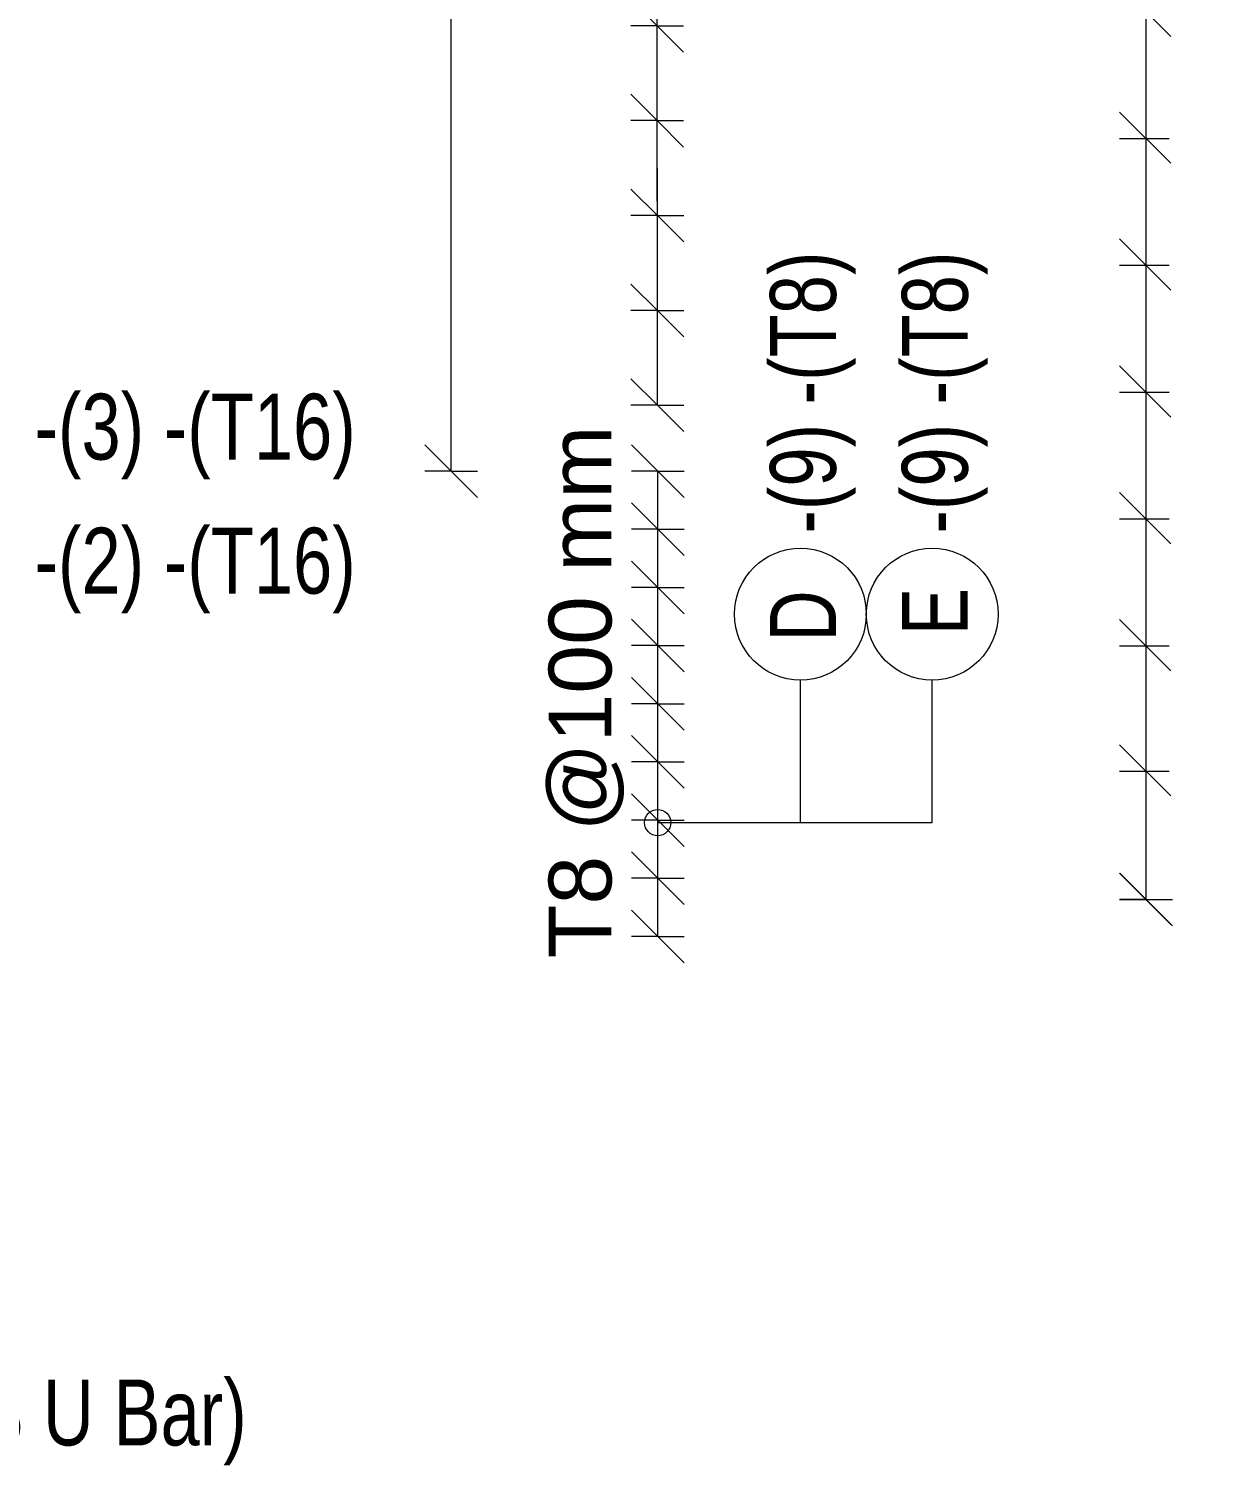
# Model space of a CAD drawing. Header units: millimetres. Extents: x -12508 to 11584, y -2169 to 13538.
# Drawn here: x -7772 to -5980, y -2153 to 26 of the extents above; entities that cross this region are included whole.
import ezdxf

# ---------------------------------------------------------------- set-up
doc = ezdxf.new("R2010")
doc.units = ezdxf.units.MM
for name, color, linetype, lineweight in [('A-ANNO-DIMS', 211, 'Continuous', 9), ('A-ANNO-DIMS-40', 211, 'Continuous', 9), ('A-DETL-MBND', 5, 'Continuous', 18), ('S-RBAR-IDEN', 171, 'Continuous', 9)]:
    doc.layers.add(name, color=color, linetype=linetype, lineweight=lineweight)
doc.styles.add('Arial_1', font='arial.ttf', dxfattribs={"height": 95.25})
doc.styles.add('Nirmala UI Semilight', font='NirmalaS.ttf', dxfattribs={"width": 0.8, "height": 100})
doc.styles.add('Nirmala UI Semilight_1', font='NirmalaS.ttf', dxfattribs={"height": 100})
doc.dimstyles.new('Arrow_Filled_-_2_5_NI_UI', dxfattribs={"dimscale": 304.8, "dimtxt": 104.736395, "dimasz": 0.262467, "dimexe": 0.131234, "dimexo": 0.0625, "dimgap": 0.131234, "dimtad": 1, "dimdec": 4, "dimzin": 0, "dimdsep": 46, "dimtxsty": 'Nirmala UI Semilight_1', "dimblk1": 'OBLIQUE', "dimblk2": 'OBLIQUE', "dimsah": 1, "dimcen": 0.09, "dimazin": 0, "dimtfac": 1, "dimtdec": 4, "dimtix": 1, "dimtmove": 0, "dimatfit": 3, "dimfxl": 0.131234, "dimfxlon": 1, "dimtvp": 1, "dimtolj": 1, "dimtzin": 0, "dimarcsym": 2})
doc.dimstyles.new('Arrow_Filled_-_2_5_NI_UI_2', dxfattribs={"dimscale": 304.8, "dimtxt": 104.736395, "dimasz": 0.262467, "dimexe": 0.131234, "dimexo": 0.0625, "dimgap": 0.131234, "dimtad": 1, "dimdec": 4, "dimzin": 0, "dimdsep": 46, "dimtxsty": 'Arial_1', "dimblk1": 'OBLIQUE', "dimblk2": 'OBLIQUE', "dimsah": 1, "dimcen": 0.09, "dimazin": 0, "dimtfac": 1, "dimtdec": 4, "dimtix": 1, "dimtmove": 0, "dimatfit": 3, "dimfxl": 0.131234, "dimfxlon": 1, "dimtvp": 1, "dimtolj": 1, "dimtzin": 0, "dimarcsym": 2})

# ---------------------------------------------------------------- blocks, each defined once
blk = doc.blocks.new('DIMBLOCK11-Elevation Front 1')
at = {"layer": 'A-ANNO-DIMS-40'}
for p, q in [((-6818.8, -401.2), (-6858.8, -361.2)), ((-6818.8, -401.2), (-6858.8, -401.2)), ((-6818.8, -545.1), (-6818.8, -401.2)), ((-6818.8, -401.2), (-6778.8, -441.2)), ((-6818.8, -401.2), (-6778.8, -401.2)), ((-6818.8, -545.1), (-6858.8, -505.1)), ((-6818.8, -545.1), (-6858.8, -545.1)), ((-6818.8, -545.1), (-6778.8, -585.1)), ((-6818.8, -545.1), (-6778.8, -545.1))]:
    blk.add_line(p, q, dxfattribs=at)
blk = doc.blocks.new('_Oblique')
at = {"color": 0, "linetype": 'ByBlock', "lineweight": -2}
blk.add_line((-0.5, -0.5), (0.5, 0.5), dxfattribs=at)
blk = doc.blocks.new('DIMBLOCK12-Elevation Front 1')
at = {"layer": 'A-ANNO-DIMS-40'}
for p, q in [((-6818.8, -257.2), (-6858.9, -217.2)), ((-6818.8, -257.2), (-6858.9, -257.2)), ((-6818.8, -401.2), (-6818.8, -257.2)), ((-6818.8, -257.2), (-6778.8, -297.2)), ((-6818.8, -257.2), (-6778.8, -257.2)), ((-6818.8, -401.2), (-6858.8, -361.2)), ((-6818.8, -401.2), (-6858.8, -401.2)), ((-6818.8, -401.2), (-6778.8, -441.2)), ((-6818.8, -401.2), (-6778.8, -401.2))]:
    blk.add_line(p, q, dxfattribs=at)
blk = doc.blocks.new('DIMBLOCK13-Elevation Front 1')
at = {"layer": 'A-ANNO-DIMS-40'}
for p, q in [((-6818.9, -113.3), (-6858.9, -73.3)), ((-6818.9, -113.3), (-6858.9, -113.3)), ((-6818.8, -257.2), (-6818.9, -113.3)), ((-6818.9, -113.3), (-6778.9, -153.3)), ((-6818.9, -113.3), (-6778.9, -113.3)), ((-6818.8, -257.2), (-6858.9, -217.2)), ((-6818.8, -257.2), (-6858.9, -257.2)), ((-6818.8, -257.2), (-6778.8, -297.2)), ((-6818.8, -257.2), (-6778.8, -257.2))]:
    blk.add_line(p, q, dxfattribs=at)
blk = doc.blocks.new('DIMBLOCK14-Elevation Front 1')
at = {"layer": 'A-ANNO-DIMS-40'}
for p, q in [((-6818.9, 30.7), (-6858.9, 70.7)), ((-6818.9, 30.7), (-6858.9, 30.7)), ((-6818.9, -113.3), (-6818.9, 30.7)), ((-6818.9, 30.7), (-6778.9, -9.3)), ((-6818.9, 30.7), (-6778.9, 30.7)), ((-6818.9, -113.3), (-6858.9, -73.3)), ((-6818.9, -113.3), (-6858.9, -113.3)), ((-6818.9, -113.3), (-6778.9, -153.3)), ((-6818.9, -113.3), (-6778.9, -113.3))]:
    blk.add_line(p, q, dxfattribs=at)
blk = doc.blocks.new('DIMBLOCK15-Elevation Front 1')
at = {"layer": 'A-ANNO-DIMS-40'}
for p, q in [((-6818.9, 174.6), (-6858.9, 214.6)), ((-6818.9, 174.6), (-6858.9, 174.6)), ((-6818.9, 30.7), (-6818.9, 174.6)), ((-6818.9, 174.6), (-6778.9, 134.6)), ((-6818.9, 174.6), (-6778.9, 174.6)), ((-6818.9, 30.7), (-6858.9, 70.7)), ((-6818.9, 30.7), (-6858.9, 30.7)), ((-6818.9, 30.7), (-6778.9, -9.3)), ((-6818.9, 30.7), (-6778.9, 30.7))]:
    blk.add_line(p, q, dxfattribs=at)
blk = doc.blocks.new('DIMBLOCK30-Elevation Front 1')
at = {"layer": 'A-ANNO-DIMS-40'}
for p, q in [((-6818.9, 2189.9), (-6858.9, 2229.9)), ((-6818.9, 2189.9), (-6858.9, 2189.9)), ((-6818.8, -545.1), (-6818.9, 2189.9)), ((-6818.9, 2045.9), (-6818.9, 2189.9)), ((-6818.9, 2189.9), (-6778.9, 2149.9)), ((-6818.9, 2189.9), (-6778.9, 2189.9)), ((-6818.9, 2045.9), (-6858.9, 2085.9)), ((-6818.9, 2045.9), (-6858.9, 2045.9)), ((-6818.9, 1902), (-6818.9, 2045.9)), ((-6818.9, 2045.9), (-6778.9, 2005.9)), ((-6818.9, 2045.9), (-6778.9, 2045.9)), ((-6818.9, 1902), (-6858.9, 1942)), ((-6818.9, 1902), (-6858.9, 1902)), ((-6818.9, 1758), (-6818.9, 1902)), ((-6818.9, 1902), (-6778.9, 1862)), ((-6818.9, 1902), (-6778.9, 1902)), ((-6818.9, 1758), (-6858.9, 1798)), ((-6818.9, 1758), (-6858.9, 1758)), ((-6818.9, 1614.1), (-6818.9, 1758)), ((-6818.9, 1758), (-6778.9, 1718)), ((-6818.9, 1758), (-6778.9, 1758)), ((-6818.9, 1614.1), (-6858.9, 1654.1)), ((-6818.9, 1614.1), (-6858.9, 1614.1)), ((-6818.9, 1470.1), (-6818.9, 1614.1)), ((-6818.9, 1614.1), (-6778.9, 1574.1)), ((-6818.9, 1614.1), (-6778.9, 1614.1)), ((-6818.9, 1470.1), (-6858.9, 1510.1)), ((-6818.9, 1470.1), (-6858.9, 1470.1)), ((-6818.9, 1326.2), (-6818.9, 1470.1)), ((-6818.9, 1470.1), (-6778.9, 1430.1)), ((-6818.9, 1470.1), (-6778.9, 1470.1)), ((-6818.9, 1326.2), (-6858.9, 1366.2)), ((-6818.9, 1326.2), (-6858.9, 1326.2)), ((-6818.9, 1182.2), (-6818.9, 1326.2)), ((-6818.9, 1326.2), (-6778.9, 1286.2)), ((-6818.9, 1326.2), (-6778.9, 1326.2)), ((-6818.9, 1182.2), (-6858.9, 1222.2)), ((-6818.9, 1182.2), (-6858.9, 1182.2)), ((-6818.9, 1038.3), (-6818.9, 1182.2)), ((-6818.9, 1182.2), (-6778.9, 1142.2)), ((-6818.9, 1182.2), (-6778.9, 1182.2)), ((-6818.9, 1038.3), (-6858.9, 1078.3)), ((-6818.9, 1038.3), (-6858.9, 1038.3)), ((-6818.9, 894.3), (-6818.9, 1038.3)), ((-6818.9, 1038.3), (-6778.9, 998.3)), ((-6818.9, 1038.3), (-6778.9, 1038.3)), ((-6818.9, 894.3), (-6858.9, 934.3)), ((-6818.9, 894.3), (-6858.9, 894.3)), ((-6818.9, 750.4), (-6818.9, 894.3)), ((-6818.9, 894.3), (-6778.9, 854.3)), ((-6818.9, 894.3), (-6778.9, 894.3)), ((-6818.9, 750.4), (-6858.9, 790.4)), ((-6818.9, 750.4), (-6858.9, 750.4)), ((-6818.9, 606.4), (-6818.9, 750.4)), ((-6818.9, 750.4), (-6778.9, 710.4)), ((-6818.9, 750.4), (-6778.9, 750.4)), ((-6818.9, 606.4), (-6858.9, 646.4)), ((-6818.9, 606.4), (-6858.9, 606.4)), ((-6818.9, 462.5), (-6818.9, 606.4)), ((-6818.9, 606.4), (-6778.9, 566.4)), ((-6818.9, 606.4), (-6778.9, 606.4)), ((-6818.9, 462.5), (-6858.9, 502.5)), ((-6818.9, 462.5), (-6858.9, 462.5)), ((-6818.9, 318.5), (-6818.9, 462.5)), ((-6818.9, 462.5), (-6778.9, 422.5)), ((-6818.9, 462.5), (-6778.9, 462.5)), ((-6818.9, 318.5), (-6858.9, 358.5)), ((-6818.9, 318.5), (-6858.9, 318.5)), ((-6818.9, 174.6), (-6818.9, 318.5)), ((-6818.9, 318.5), (-6778.9, 278.5)), ((-6818.9, 318.5), (-6778.9, 318.5)), ((-6818.9, 174.6), (-6858.9, 214.6)), ((-6818.9, 174.6), (-6858.9, 174.6)), ((-6818.9, 30.7), (-6818.9, 174.6)), ((-6818.9, 174.6), (-6778.9, 134.6)), ((-6818.9, 174.6), (-6778.9, 174.6)), ((-6818.9, 30.7), (-6858.9, 70.7)), ((-6818.9, 30.7), (-6858.9, 30.7)), ((-6818.9, -113.3), (-6818.9, 30.7)), ((-6818.9, 30.7), (-6778.9, -9.3)), ((-6818.9, 30.7), (-6778.9, 30.7)), ((-6818.9, -113.3), (-6858.9, -73.3)), ((-6818.9, -113.3), (-6858.9, -113.3)), ((-6818.8, -257.2), (-6818.9, -113.3)), ((-6818.9, -113.3), (-6778.9, -153.3)), ((-6818.9, -113.3), (-6778.9, -113.3)), ((-6818.8, -257.2), (-6858.9, -217.2)), ((-6818.8, -257.2), (-6858.9, -257.2)), ((-6818.8, -401.2), (-6818.8, -257.2)), ((-6818.8, -257.2), (-6778.8, -297.2)), ((-6818.8, -257.2), (-6778.8, -257.2)), ((-6818.8, -401.2), (-6858.8, -361.2)), ((-6818.8, -401.2), (-6858.8, -401.2)), ((-6818.8, -545.1), (-6818.8, -401.2)), ((-6818.8, -401.2), (-6778.8, -441.2)), ((-6818.8, -401.2), (-6778.8, -401.2)), ((-6818.8, -545.1), (-6858.8, -505.1)), ((-6818.8, -545.1), (-6858.8, -545.1)), ((-6818.8, -545.1), (-6778.8, -585.1)), ((-6818.8, -545.1), (-6778.8, -545.1))]:
    blk.add_line(p, q, dxfattribs=at)
blk = doc.blocks.new('_None')
blk = doc.blocks.new('DIMBLOCK31-Elevation Front 1')
at = {"layer": 'A-ANNO-DIMS-40'}
for p, q in [((-6818, -1262.8), (-6858, -1222.8)), ((-6818, -1262.8), (-6858, -1262.8)), ((-6818, -1351.1), (-6818, -1262.8)), ((-6818, -1262.8), (-6778, -1302.8)), ((-6818, -1262.8), (-6778, -1262.8)), ((-6818, -1351.1), (-6858, -1311.1)), ((-6818, -1351.1), (-6858, -1351.1)), ((-6818, -1351.1), (-6778, -1391.1)), ((-6818, -1351.1), (-6778, -1351.1))]:
    blk.add_line(p, q, dxfattribs=at)
blk = doc.blocks.new('DIMBLOCK32-Elevation Front 1')
at = {"layer": 'A-ANNO-DIMS-40'}
for p, q in [((-6818, -1174.6), (-6858, -1134.6)), ((-6818, -1174.6), (-6858, -1174.6)), ((-6818, -1262.8), (-6818, -1174.6)), ((-6818, -1174.6), (-6778, -1214.6)), ((-6818, -1174.6), (-6778, -1174.6)), ((-6818, -1262.8), (-6858, -1222.8)), ((-6818, -1262.8), (-6858, -1262.8)), ((-6818, -1262.8), (-6778, -1302.8)), ((-6818, -1262.8), (-6778, -1262.8))]:
    blk.add_line(p, q, dxfattribs=at)
blk = doc.blocks.new('DIMBLOCK33-Elevation Front 1')
at = {"layer": 'A-ANNO-DIMS-40'}
for p, q in [((-6818, -1086.3), (-6858, -1046.3)), ((-6818, -1086.3), (-6858, -1086.3)), ((-6818, -1174.6), (-6818, -1086.3)), ((-6818, -1086.3), (-6778, -1126.3)), ((-6818, -1086.3), (-6778, -1086.3)), ((-6818, -1174.6), (-6858, -1134.6)), ((-6818, -1174.6), (-6858, -1174.6)), ((-6818, -1174.6), (-6778, -1214.6)), ((-6818, -1174.6), (-6778, -1174.6))]:
    blk.add_line(p, q, dxfattribs=at)
blk = doc.blocks.new('DIMBLOCK34-Elevation Front 1')
at = {"layer": 'A-ANNO-DIMS-40'}
for p, q in [((-6818, -998.1), (-6858, -958.1)), ((-6818, -998.1), (-6858, -998.1)), ((-6818, -1086.3), (-6818, -998.1)), ((-6818, -998.1), (-6778, -1038.1)), ((-6818, -998.1), (-6778, -998.1)), ((-6818, -1086.3), (-6858, -1046.3)), ((-6818, -1086.3), (-6858, -1086.3)), ((-6818, -1086.3), (-6778, -1126.3)), ((-6818, -1086.3), (-6778, -1086.3))]:
    blk.add_line(p, q, dxfattribs=at)
blk = doc.blocks.new('DIMBLOCK35-Elevation Front 1')
at = {"layer": 'A-ANNO-DIMS-40'}
for p, q in [((-6818, -909.8), (-6858, -869.8)), ((-6818, -909.8), (-6858, -909.8)), ((-6818, -998.1), (-6818, -909.8)), ((-6818, -909.8), (-6778, -949.8)), ((-6818, -909.8), (-6778, -909.8)), ((-6818, -998.1), (-6858, -958.1)), ((-6818, -998.1), (-6858, -998.1)), ((-6818, -998.1), (-6778, -1038.1)), ((-6818, -998.1), (-6778, -998.1))]:
    blk.add_line(p, q, dxfattribs=at)
blk = doc.blocks.new('DIMBLOCK36-Elevation Front 1')
at = {"layer": 'A-ANNO-DIMS-40'}
for p, q in [((-6818, -821.6), (-6858, -781.6)), ((-6818, -821.6), (-6858, -821.6)), ((-6818, -909.8), (-6818, -821.6)), ((-6818, -821.6), (-6778, -861.6)), ((-6818, -821.6), (-6778, -821.6)), ((-6818, -909.8), (-6858, -869.8)), ((-6818, -909.8), (-6858, -909.8)), ((-6818, -909.8), (-6778, -949.8)), ((-6818, -909.8), (-6778, -909.8))]:
    blk.add_line(p, q, dxfattribs=at)
blk = doc.blocks.new('DIMBLOCK37-Elevation Front 1')
at = {"layer": 'A-ANNO-DIMS-40'}
for p, q in [((-6818.1, -733.3), (-6858.1, -693.3)), ((-6818.1, -733.3), (-6858.1, -733.3)), ((-6818.1, -821.6), (-6818.1, -733.3)), ((-6818.1, -733.3), (-6778.1, -773.3)), ((-6818.1, -733.3), (-6778.1, -733.3)), ((-6818.1, -821.6), (-6858.1, -781.6)), ((-6818.1, -821.6), (-6858.1, -821.6)), ((-6818.1, -821.6), (-6778.1, -861.6)), ((-6818.1, -821.6), (-6778.1, -821.6))]:
    blk.add_line(p, q, dxfattribs=at)
blk = doc.blocks.new('DIMBLOCK38-Elevation Front 1')
at = {"layer": 'A-ANNO-DIMS-40'}
for p, q in [((-6818.1, -645.1), (-6858.1, -605.1)), ((-6818.1, -645.1), (-6858.1, -645.1)), ((-6818.1, -733.3), (-6818.1, -645.1)), ((-6818.1, -645.1), (-6778.1, -685.1)), ((-6818.1, -645.1), (-6778.1, -645.1)), ((-6818.1, -733.3), (-6858.1, -693.3)), ((-6818.1, -733.3), (-6858.1, -733.3)), ((-6818.1, -733.3), (-6778.1, -773.3)), ((-6818.1, -733.3), (-6778.1, -733.3))]:
    blk.add_line(p, q, dxfattribs=at)
blk = doc.blocks.new('DIMBLOCK39-Elevation Front 1')
at = {"layer": 'A-ANNO-DIMS-40'}
for p, q in [((-6818.1, -645.1), (-6858.1, -605.1)), ((-6818.1, -645.1), (-6858.1, -645.1)), ((-6818, -1351.1), (-6818.1, -645.1)), ((-6818.1, -733.3), (-6818.1, -645.1)), ((-6818.1, -645.1), (-6778.1, -685.1)), ((-6818.1, -645.1), (-6778.1, -645.1)), ((-6818.1, -733.3), (-6858.1, -693.3)), ((-6818.1, -733.3), (-6858.1, -733.3)), ((-6818.1, -821.6), (-6818.1, -733.3)), ((-6818.1, -733.3), (-6778.1, -773.3)), ((-6818.1, -733.3), (-6778.1, -733.3)), ((-6818.1, -821.6), (-6858.1, -781.6)), ((-6818.1, -821.6), (-6858.1, -821.6)), ((-6818.1, -909.8), (-6818.1, -821.6)), ((-6818.1, -821.6), (-6778.1, -861.6)), ((-6818.1, -821.6), (-6778.1, -821.6)), ((-6818.1, -909.8), (-6858.1, -869.8)), ((-6818.1, -909.8), (-6858.1, -909.8)), ((-6818.1, -998.1), (-6818.1, -909.8)), ((-6818.1, -909.8), (-6778.1, -949.8)), ((-6818.1, -909.8), (-6778.1, -909.8)), ((-6818.1, -998.1), (-6858.1, -958.1)), ((-6818.1, -998.1), (-6858.1, -998.1)), ((-6818.1, -1086.3), (-6818.1, -998.1)), ((-6818.1, -998.1), (-6778.1, -1038.1)), ((-6818.1, -998.1), (-6778.1, -998.1)), ((-6818.1, -1086.3), (-6858.1, -1046.3)), ((-6818.1, -1086.3), (-6858, -1086.3)), ((-6818, -1174.6), (-6818.1, -1086.3)), ((-6818.1, -1086.3), (-6778, -1126.3)), ((-6818.1, -1086.3), (-6778.1, -1086.3)), ((-6818, -1174.6), (-6858, -1134.6)), ((-6818, -1174.6), (-6858, -1174.6)), ((-6818, -1262.8), (-6818, -1174.6)), ((-6818, -1174.6), (-6778, -1214.6)), ((-6818, -1174.6), (-6778, -1174.6)), ((-6818, -1262.8), (-6858, -1222.8)), ((-6818, -1262.8), (-6858, -1262.8)), ((-6818, -1351.1), (-6818, -1262.8)), ((-6818, -1262.8), (-6778, -1302.8)), ((-6818, -1262.8), (-6778, -1262.8)), ((-6818, -1351.1), (-6858, -1311.1)), ((-6818, -1351.1), (-6858, -1351.1)), ((-6818, -1351.1), (-6778, -1391.1)), ((-6818, -1351.1), (-6778, -1351.1))]:
    blk.add_line(p, q, dxfattribs=at)
blk = doc.blocks.new('M_Rebar Tag_rfa MARK - DOT 1 MM-794228-Elevation Front 1')
at = {"layer": 'S-RBAR-IDEN'}
blk.add_circle((-8351.9, 5212.9), 100, dxfattribs=at)
blk = doc.blocks.new('DIMBLOCK40-Elevation Front 1')
at = {"layer": 'A-ANNO-DIMS-40'}
for p, q in [((-7131.4, 2289.9), (-7171.4, 2329.9)), ((-7131.4, 2289.9), (-7171.4, 2289.9)), ((-7131.4, -645.1), (-7131.4, 2289.9)), ((-7131.4, 2289.9), (-7091.4, 2249.9)), ((-7131.4, 2289.9), (-7091.4, 2289.9)), ((-7131.4, -645.1), (-7171.4, -605.1)), ((-7131.4, -645.1), (-7171.4, -645.1)), ((-7131.4, -645.1), (-7091.4, -685.1)), ((-7131.4, -645.1), (-7091.4, -645.1))]:
    blk.add_line(p, q, dxfattribs=at)
at = {"layer": 'A-ANNO-DIMS-40', "color": 0, "insert": (-7301.9, 670), "char_height": 100, "width": 365.625, "attachment_point": 1, "rotation": 90, "line_spacing_factor": 1.142579, "style": 'Nirmala UI Semilight_1'}
blk.add_mtext('2935', dxfattribs=at)
blk = doc.blocks.new('DIMBLOCK42-Elevation Front 1')
at = {"layer": 'A-ANNO-DIMS-40'}
for p, q in [((-6077.5, 2939.9), (-6117.5, 2979.9)), ((-6077.5, 2939.9), (-6117.5, 2939.9)), ((-6077.4, -1295.1), (-6077.5, 2939.9)), ((-6077.5, 2939.9), (-6037.5, 2899.9)), ((-6077.5, 2939.9), (-6037.5, 2939.9)), ((-6077.4, -1295.1), (-6117.4, -1255.1)), ((-6077.4, -1295.1), (-6117.4, -1295.1)), ((-6077.4, -1295.1), (-6037.4, -1335.1)), ((-6077.4, -1295.1), (-6037.4, -1295.1))]:
    blk.add_line(p, q, dxfattribs=at)
at = {"layer": 'A-ANNO-DIMS-40', "color": 0, "insert": (-6247.9, 405.3), "char_height": 100, "width": 1000.899, "attachment_point": 1, "rotation": 90, "line_spacing_factor": 1.142579, "style": 'Nirmala UI Semilight_1'}
blk.add_mtext('T8 @200 mm', dxfattribs=at)

msp = doc.modelspace()

# ---------------------------------------------------------------- linework, layer by layer
at = {"layer": 'A-DETL-MBND'}
for p, q in [((-6117.55944, 92.31689), (-6039.77769, 14.53514)), ((-6117.55743, -100.18311), (-6039.77568, -177.96486)), ((-6117.55743, -140.18311), (-6042.55743, -140.18311)), ((-6117.55542, -292.68311), (-6039.77367, -370.46486)), ((-6117.55542, -332.68311), (-6042.55542, -332.68311)), ((-6117.5534, -485.18311), (-6039.77166, -562.96486)), ((-6117.5534, -525.18311), (-6042.5534, -525.18311)), ((-6117.55139, -677.68311), (-6039.76965, -755.46486)), ((-6117.55139, -717.68311), (-6042.55139, -717.68311)), ((-6117.54938, -870.18311), (-6039.76764, -947.96486)), ((-6117.54938, -910.18311), (-6042.54938, -910.18311)), ((-6117.54536, -1060.18311), (-6039.76361, -1137.96486)), ((-6117.54536, -1100.18311), (-6042.54536, -1100.18311)), ((-6117.54536, -1255.18311), (-6039.76361, -1332.96486)), ((-6117.54536, -1295.18311), (-6042.54536, -1295.18311))]:
    msp.add_line(p, q, dxfattribs=at)
at = {"layer": 'S-RBAR-IDEN'}
for p, q in [((-6601.79929, -1178.35602), (-6601.79929, -962.01391)), ((-6401.79929, -1178.35602), (-6401.79929, -962.01391)), ((-6818.32332, -1178.35602), (-6601.79929, -1178.35602)), ((-6818.32332, -1178.35602), (-6401.79929, -1178.35602))]:
    msp.add_line(p, q, dxfattribs=at)
msp.add_circle((-6818.32332, -1178.35602), 20, dxfattribs=at)
msp.add_circle((-6818.32332, -1178.35602), 20, dxfattribs=at)

# ---------------------------------------------------------------- block references
at = {"layer": 'S-RBAR-IDEN', "rotation": 89.99999999999991}
for p in [(-1388.88711, 7489.89298), (-1188.88711, 7489.89298)]:
    msp.add_blockref('M_Rebar Tag_rfa MARK - DOT 1 MM-794228-Elevation Front 1', p, dxfattribs=at)

# ---------------------------------------------------------------- texts
at = {"layer": 'S-RBAR-IDEN', "char_height": 100, "attachment_point": 1, "rotation": 90, "style": 'Nirmala UI Semilight'}
for s, insert, width in [('-(9) -(T8)', (-6647.88119, -739.80256), 513.08), ('-(9) -(T8)', (-6447.88119, -739.80256), 513.08), ('E', (-6447.88119, -893.66307), 69.2658), ('D', (-6647.88119, -903.26307), 92.3544)]:
    msp.add_mtext(s, dxfattribs=dict(at, insert=insert, width=width))
at = {"layer": 'S-RBAR-IDEN', "char_height": 100, "attachment_point": 1, "style": 'Nirmala UI Semilight'}
for s, insert, width in [('-(3) -(T16)', (-7763.6148, -527.57642), 564.388), ('-(2) -(T16)', (-7763.6148, -730.89277), 564.388), ('-(7) -(T8 U Bar)', (-8172.65832, -2023.35186), 869.6706)]:
    msp.add_mtext(s, dxfattribs=dict(at, insert=insert, width=width))

# ---------------------------------------------------------------- dimensions: what is measured, and where the dimension line sits
at = {"layer": 'A-ANNO-DIMS'}
for base, p1, p2, text, dimstyle, override, picture, middle in [((-6077.49121, 2939.86848), (-6117.44696, -1295.13194), (-6117.49121, 2939.86806), 'T8 @200 mm', 'Arrow_Filled_-_2_5_NI_UI', {"dimpost": '<>', "dimfxl": 4235}, 'DIMBLOCK42-Elevation Front 1', (-5980.07718, 822.36949)), ((-6818.87532, 2189.861), (-6858.84675, -545.13942), (-6858.87532, 2189.86058), '2735', 'Arrow_Filled_-_2_5_NI_UI_2', {"dimpost": '<>', "dimblk1": 'None', "dimblk2": 'None', "dimsah": 1, "dimfxl": 2735}, 'DIMBLOCK30-Elevation Front 1', (-6730.19647, 822.36193)), ((-6818.85427, 174.59784), (-6858.85276, 30.65005), (-6858.85427, 174.59742), ' ', 'Arrow_Filled_-_2_5_NI_UI_2', {"dimpost": '<>', "dimfxl": 143.947368}, 'DIMBLOCK15-Elevation Front 1', (-6818.85352, 102.62416)), ((-6818.85276, 30.65047), (-6858.85126, -113.29731), (-6858.85276, 30.65005), ' ', 'Arrow_Filled_-_2_5_NI_UI_2', {"dimpost": '<>', "dimfxl": 143.947368}, 'DIMBLOCK14-Elevation Front 1', (-6818.85201, -41.32321)), ((-6818.85126, -113.2969), (-6858.84976, -257.24468), (-6858.85126, -113.29731), ' ', 'Arrow_Filled_-_2_5_NI_UI_2', {"dimpost": '<>', "dimfxl": 143.947368}, 'DIMBLOCK13-Elevation Front 1', (-6818.85051, -185.27058)), ((-6818.84976, -257.24426), (-6858.84825, -401.19205), (-6858.84976, -257.24468), ' ', 'Arrow_Filled_-_2_5_NI_UI_2', {"dimpost": '<>', "dimfxl": 143.947368}, 'DIMBLOCK12-Elevation Front 1', (-6818.849, -329.21795)), ((-6818.84825, -401.19163), (-6858.84675, -545.13942), (-6858.84825, -401.19205), ' ', 'Arrow_Filled_-_2_5_NI_UI_2', {"dimpost": '<>', "dimfxl": 143.947368}, 'DIMBLOCK11-Elevation Front 1', (-6818.8475, -473.16532)), ((-6818.05129, -645.07259), (-6858.05037, -733.323), (-6858.05129, -645.073), ' ', 'Arrow_Filled_-_2_5_NI_UI_2', {"dimpost": '<>', "dimfxl": 88.25}, 'DIMBLOCK38-Elevation Front 1', (-6818.05083, -689.19759)), ((-6818.05129, -645.07259), (-6858.04392, -1351.073), (-6858.05129, -645.073), '706', 'Arrow_Filled_-_2_5_NI_UI_2', {"dimpost": '<>', "dimblk1": 'None', "dimblk2": 'None', "dimsah": 1, "dimfxl": 706}, 'DIMBLOCK39-Elevation Front 1', (-6729.41553, -998.07166)), ((-6818.05037, -733.32259), (-6858.04945, -821.573), (-6858.05037, -733.323), ' ', 'Arrow_Filled_-_2_5_NI_UI_2', {"dimpost": '<>', "dimfxl": 88.25}, 'DIMBLOCK37-Elevation Front 1', (-6818.04991, -777.44759)), ((-6818.04945, -821.57259), (-6858.04853, -909.823), (-6858.04945, -821.573), ' ', 'Arrow_Filled_-_2_5_NI_UI_2', {"dimpost": '<>', "dimfxl": 88.25}, 'DIMBLOCK36-Elevation Front 1', (-6818.04899, -865.69759)), ((-6818.04853, -909.82259), (-6858.0476, -998.073), (-6858.04853, -909.823), ' ', 'Arrow_Filled_-_2_5_NI_UI_2', {"dimpost": '<>', "dimfxl": 88.25}, 'DIMBLOCK35-Elevation Front 1', (-6818.04807, -953.94759)), ((-6818.0476, -998.07259), (-6858.04668, -1086.323), (-6858.0476, -998.073), ' ', 'Arrow_Filled_-_2_5_NI_UI_2', {"dimpost": '<>', "dimfxl": 88.25}, 'DIMBLOCK34-Elevation Front 1', (-6818.04714, -1042.19759)), ((-6818.04668, -1086.32259), (-6858.04576, -1174.573), (-6858.04668, -1086.323), ' ', 'Arrow_Filled_-_2_5_NI_UI_2', {"dimpost": '<>', "dimfxl": 88.25}, 'DIMBLOCK33-Elevation Front 1', (-6818.04622, -1130.44759)), ((-6818.04576, -1174.57259), (-6858.04484, -1262.823), (-6858.04576, -1174.573), ' ', 'Arrow_Filled_-_2_5_NI_UI_2', {"dimpost": '<>', "dimfxl": 88.25}, 'DIMBLOCK32-Elevation Front 1', (-6818.0453, -1218.69759)), ((-6818.04484, -1262.82259), (-6858.04392, -1351.073), (-6858.04484, -1262.823), ' ', 'Arrow_Filled_-_2_5_NI_UI_2', {"dimpost": '<>', "dimfxl": 88.25}, 'DIMBLOCK31-Elevation Front 1', (-6818.04438, -1306.94759))]:
    dim = msp.add_linear_dim(base=base, p1=p1, p2=p2, angle=270.00059865, text=text, dimstyle=dimstyle, override=override, dxfattribs=at)
    dim.commit()
    dim.dimension.update_dxf_attribs({"geometry": picture, "text_midpoint": middle})
dim = msp.add_linear_dim(base=(-7131.40774, 2289.85846), p1=(-7171.37707, -645.07628), p2=(-7171.40774, 2289.85804), angle=270.00059865, dimstyle='Arrow_Filled_-_2_5_NI_UI', override={"dimpost": '<>', "dimfxl": 2934.934323}, dxfattribs=at)
dim.commit()
dim.dimension.update_dxf_attribs({"geometry": 'DIMBLOCK40-Elevation Front 1', "text_midpoint": (-7039.6839, 822.39226)})

# ---------------------------------------------------------------- next in the draw order: texts
at = {"layer": 'S-RBAR-IDEN', "insert": (-6983.64175, -1384.03772), "char_height": 95.25, "width": 990.88575, "attachment_point": 1, "rotation": 90, "style": 'Arial_1', "bg_fill": 3, "box_fill_scale": 0, "bg_fill_color": 256, "bg_fill_true_color": 3254780160, "bg_fill_transparency": 256}
msp.add_mtext('T8 @100 mm', dxfattribs=at)

doc.saveas('drawing.dxf')
